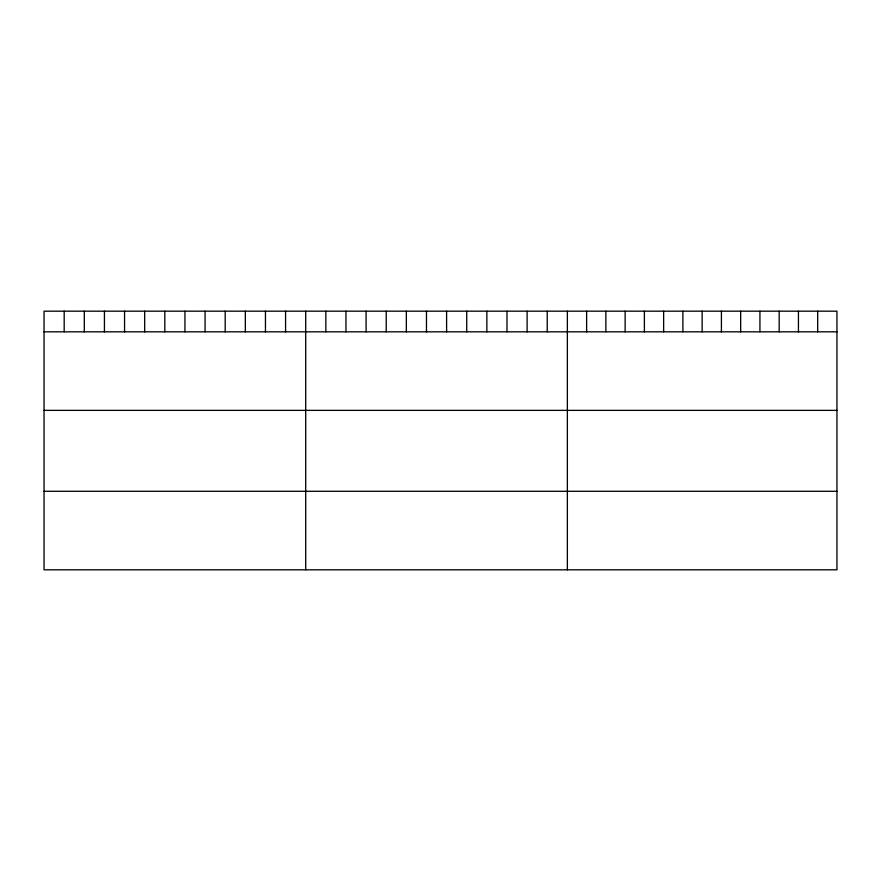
<?xml version="1.0" encoding="UTF-8"?>
<svg xmlns="http://www.w3.org/2000/svg" width="881" height="881" viewBox="0 0 881 881"><rect width="100%" height="100%" fill="white"/><g stroke="black" fill="none" stroke-linecap="round" stroke-linejoin="round"><path stroke-width="1.32" d="M836.95 331.829L836.95 569.82L44.05 569.82L44.05 311.18L836.95 311.18L836.95 331.829L44.05 331.829M44.05 410.37L836.95 410.37M44.05 491.29L836.95 491.29M817.689 311.18L817.689 331.829M798.439 311.18L798.439 331.829M779.178 311.18L779.178 331.829M759.929 311.18L759.929 331.829M740.668 311.18L740.668 331.829M721.418 311.18L721.418 331.829M702.157 311.18L702.157 331.829M682.896 311.18L682.896 331.829M663.646 311.18L663.646 331.829M644.385 311.18L644.385 331.829M625.136 311.18L625.136 331.829M605.875 311.18L605.875 331.829M586.625 311.18L586.625 331.829M567.364 311.18L567.364 569.82M547.233 311.18L547.233 331.829M527.113 311.18L527.113 331.829M506.982 311.18L506.982 331.829M486.852 311.18L486.852 331.829M466.732 311.18L466.732 331.829M446.601 311.18L446.601 331.829M426.47 311.18L426.47 331.829M406.339 311.18L406.339 331.829M386.219 311.18L386.219 331.829M366.089 311.18L366.089 331.829M345.958 311.18L345.958 331.829M325.838 311.18L325.838 331.829M305.707 311.18L305.707 569.82M285.576 311.18L285.576 331.829M265.456 311.18L265.456 331.829M245.325 311.18L245.325 331.829M225.195 311.18L225.195 331.829M205.075 311.18L205.075 331.829M184.944 311.18L184.944 331.829M164.813 311.18L164.813 331.829M144.682 311.18L144.682 331.829M124.562 311.18L124.562 331.829M104.432 311.18L104.432 331.829M84.301 311.18L84.301 331.829M64.181 311.18L64.181 331.829"/></g></svg>
